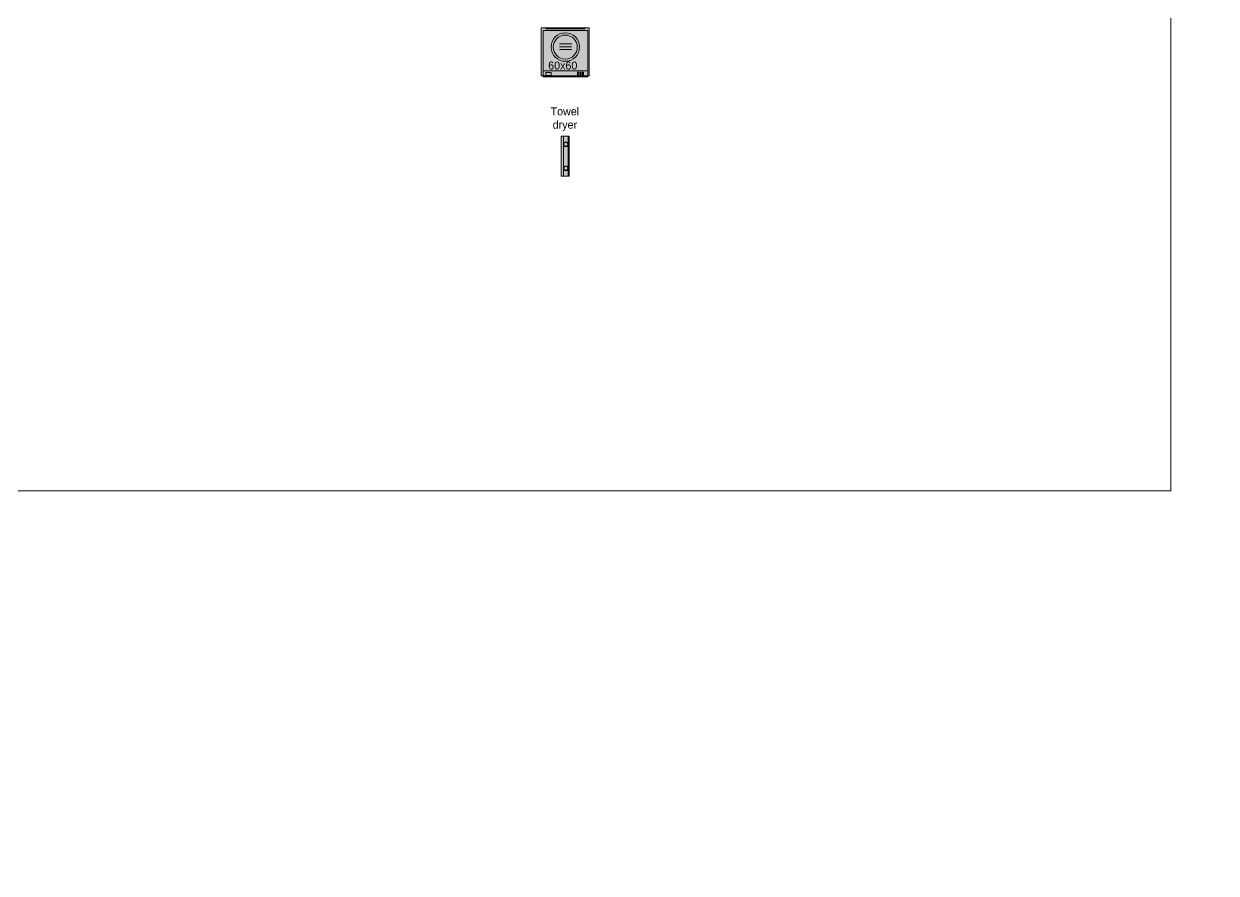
# Model space of a CAD drawing. Header units: millimetres. Extents: x -14819 to 43195, y -10328 to 20814.
# Drawn here: x 33703 to 35193, y 5870 to 6931 of the extents above; entities that cross this region are included whole.
import ezdxf

# ---------------------------------------------------------------- set-up
doc = ezdxf.new("R2010")
doc.units = ezdxf.units.MM
doc.header["$PDMODE"] = 3
for name, color, linetype, lineweight in [('41 - Côtes Intérieures', 71, 'Continuous', 9), ('DV_Furnitures', 250, 'Continuous', 5), ('DV_Hatch bathroom', 141, 'Continuous', 9)]:
    doc.layers.add(name, color=color, linetype=linetype, lineweight=lineweight)
doc.layers.add('DV_Text', color=10, linetype='Continuous')
doc.layers.add('DV_Text block', color=20, linetype='Continuous')
doc.styles.add('Col_Standard', font='')
doc.styles.add('CR_Cot', font='simplex.shx', dxfattribs={"width": 0.8})
doc.styles.get("Standard").update_dxf_attribs({"font": 'arial.ttf'})
doc.styles.get('Col_Standard').set_extended_font_data('DM Sans')
doc.dimstyles.get("Standard").update_dxf_attribs({"dimtxt": 14, "dimasz": 14, "dimexe": 0.18, "dimexo": 0.0625, "dimgap": 5, "dimtad": 0, "dimtoh": 1, "dimdec": 0, "dimzin": 0, "dimdsep": 46, "dimtxsty": 'CR_Cot', "dimblk": 'CLOSEDBLANK', "dimcen": 0, "dimse1": 1, "dimse2": 1, "dimadec": 0, "dimazin": 0, "dimtfac": 1, "dimtdec": 0, "dimtofl": 0, "dimtmove": 0, "dimatfit": 3, "dimfxl": 1, "dimtolj": 1, "dimtzin": 0, "dimarcsym": 0})

# ---------------------------------------------------------------- blocks, each defined once
blk = doc.blocks.new('_ClosedBlank')
at = {"color": 0, "linetype": 'ByBlock', "lineweight": -2}
for p, q in [((-1, 0.17), (0, 0)), ((-1, 0.17), (-1, -0.17)), ((0, 0), (-1, -0.17))]:
    blk.add_line(p, q, dxfattribs=at)
blk = doc.blocks.new('*D678')
at = {"layer": '41 - Côtes Intérieures', "color": 0, "lineweight": -2, "transparency": 16777216}
for p, q in [((37038.8, 6101.8), (37038.8, 6012)), ((37038.8, 5883.8), (37038.8, 5973.7))]:
    blk.add_line(p, q, dxfattribs=at)
at = {"layer": 'Defpoints', "color": 0, "transparency": 16777216}
for p in [(37038.8, 6115.8), (37060.4, 6115.8), (7060.4, 5869.8)]:
    blk.add_point(p, dxfattribs=at)
at = {"layer": '41 - Côtes Intérieures', "color": 0, "lineweight": -2, "transparency": 16777216, "xscale": 14, "yscale": 14, "zscale": 14}
for p, rotation in [((37038.8, 6115.8), 90), ((37038.8, 5869.8), 270)]:
    blk.add_blockref('_ClosedBlank', p, dxfattribs=dict(at, rotation=rotation))
at = {"layer": '41 - Côtes Intérieures', "color": 0, "transparency": 16777216, "insert": (37038.8, 5992.8), "char_height": 14, "attachment_point": 5, "rotation": 90, "style": 'CR_Cot'}
blk.add_mtext('\\A1;246', dxfattribs=at)
blk = doc.blocks.new('radiateur 60')
at = {"layer": 'DV_Hatch bathroom', "transparency": 33554579}
h = blk.add_hatch(color=256, dxfattribs=at)
h.dxf.hatch_style = 1
h.paths.add_polyline_path([(-886.2, 15565), (-896.2, 15565), (-896.2, 15515), (-886.2, 15515)])
for p, q in [((-895.2, 15565), (-886.2, 15565)), ((-886.2, 15565), (-886.2, 15515)), ((-886.2, 15515), (-895.2, 15515))]:
    blk.add_line(p, q)
blk.add_lwpolyline([(-895.2, 15515), (-895.2, 15565), (-896.2, 15565), (-896.2, 15515)], close=True)
blk.add_lwpolyline([(-889.2, 15515), (-889.2, 15565)])
for centre, radius in [((-892.2, 15555), 3), ((-892.2, 15555), 2.5), ((-892.2, 15525), 3), ((-892.2, 15525), 2.5)]:
    blk.add_circle(centre, radius)
blk = doc.blocks.new('*U1044')
at = {"layer": 'DV_Hatch bathroom', "transparency": 33554579}
h = blk.add_hatch(color=256, dxfattribs=at)
h.dxf.hatch_style = 1
h.paths.add_polyline_path([(-0.3, -0.6), (-0.3, 0), (0.3, 0), (0.3, -0.6)])
for p, q in [((-0.244, 0), (0.244, 0)), ((-0.244, -0.014), (-0.244, 0)), ((0.244, 0), (0.244, -0.014)), ((-0.278, -0.035), (0.282, -0.035)), ((-0.278, -0.61), (-0.278, -0.035)), ((0.244, -0.014), (-0.244, -0.014)), ((0.282, -0.035), (0.282, -0.61)), ((0.282, -0.535), (-0.278, -0.535)), ((-0.245, -0.557), (-0.175, -0.557)), ((-0.245, -0.594), (-0.245, -0.557)), ((-0.175, -0.594), (-0.245, -0.594)), ((-0.175, -0.557), (-0.175, -0.594)), ((0.154, -0.588), (0.154, -0.552)), ((0.154, -0.552), (0.167, -0.552)), ((0.167, -0.588), (0.154, -0.588)), ((0.167, -0.552), (0.167, -0.588)), ((0.184, -0.588), (0.184, -0.552)), ((0.184, -0.552), (0.196, -0.552)), ((0.196, -0.588), (0.184, -0.588)), ((0.196, -0.552), (0.196, -0.588)), ((0.214, -0.588), (0.214, -0.552)), ((0.214, -0.552), (0.226, -0.552)), ((0.226, -0.588), (0.214, -0.588)), ((0.226, -0.552), (0.226, -0.588)), ((0.282, -0.61), (-0.278, -0.61))]:
    blk.add_line(p, q)
blk.add_lwpolyline([(-0.3, -0.6), (-0.3, 0), (0.3, 0), (0.3, -0.6)], close=True)
for points in [[(-0.074, -0.201), (0.082, -0.201)], [(-0.074, -0.235), (0.082, -0.235)], [(-0.074, -0.269), (0.082, -0.269)]]:
    blk.add_lwpolyline(points)
for radius in [0.178, 0.15]:
    blk.add_circle((0, -0.24), radius)
at = {"layer": 'DV_Text block', "insert": (-0.214, -0.421), "char_height": 0.1, "attachment_point": 1}
blk.add_mtext_dynamic_manual_height_columns('{\\fDM Sans|b0|i0|c0|p2;60x60}', width=0.55082, gutter_width=12.5, heights=[0], dxfattribs=at)

msp = doc.modelspace()

# ---------------------------------------------------------------- linework, layer by layer
at = {"lineweight": 5}
msp.add_lwpolyline([(32311.78, 9759.32), (35136.58, 9759.32), (35136.58, 6347.73), (32311.78, 6347.73)], close=True, dxfattribs=at)

# ---------------------------------------------------------------- block references
at = {"layer": 'DV_Furnitures', "xscale": 100, "yscale": 100, "zscale": 100}
msp.add_blockref('*U1044', (34379.85, 6926), dxfattribs=at)
at = {"layer": 'DV_Furnitures', "xscale": -1, "rotation": 359.9970335825035}
msp.add_blockref('radiateur 60', (33487.55, -8774.4), dxfattribs=at)

# ---------------------------------------------------------------- texts
at = {"layer": 'DV_Text', "insert": (34319.6, 6826.68), "char_height": 10, "width": 119.3559, "attachment_point": 1, "style": 'Col_Standard'}
msp.add_mtext('\\pxqc;{\\C10;Towel\\Pdryer}', dxfattribs=at)

# ---------------------------------------------------------------- dimensions: what is measured, and where the dimension line sits
at = {"layer": '41 - Côtes Intérieures'}
dim = msp.add_linear_dim(base=(37038.83, 6115.84), p1=(7060.44, 5869.84), p2=(37060.44, 6115.84), angle=90, dimstyle='Standard', dxfattribs=at)
dim.commit()
dim.dimension.update_dxf_attribs({"geometry": '*D678', "text_midpoint": (37038.83, 5992.84)})

doc.saveas('drawing.dxf')
